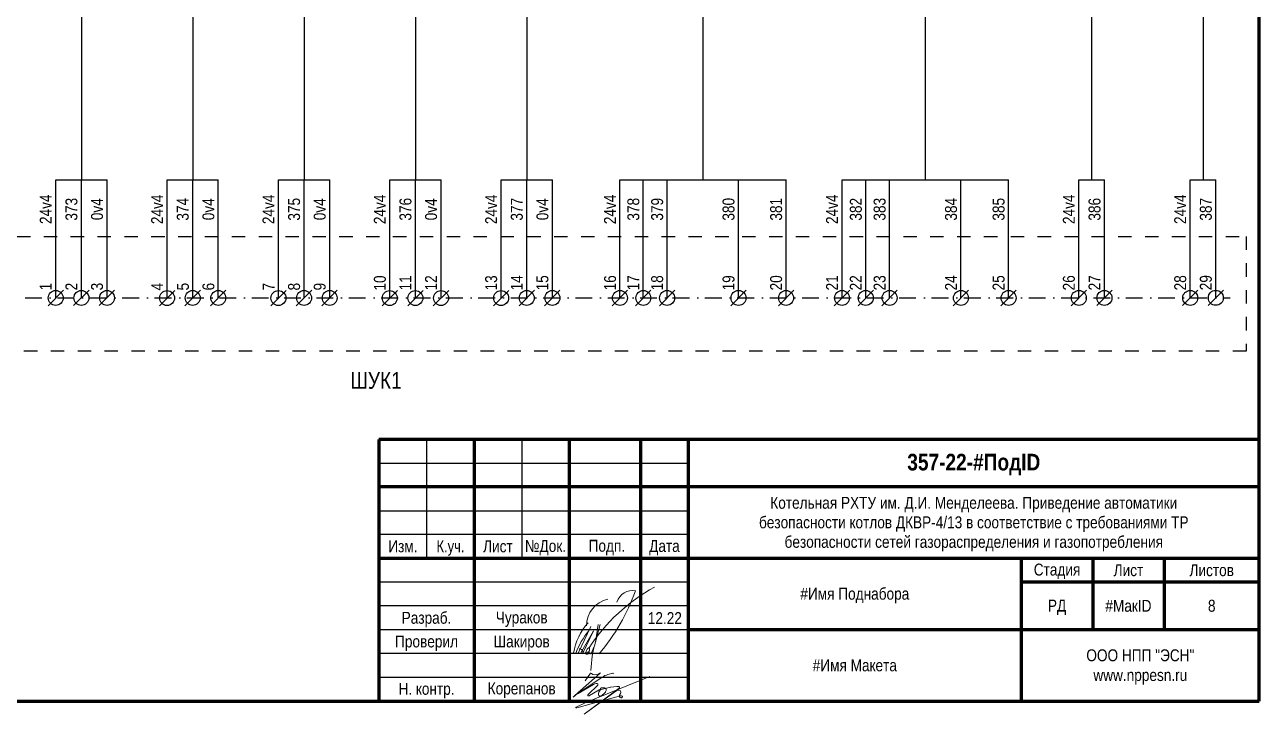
# Model space of a CAD drawing. Header units: millimetres. Extents: x -6000 to 26000, y -6000 to 26000.
# Drawn here: x 155.6 to 415, y -2856.8 to -2711.9 of the extents above; entities that cross this region are included whole.
import ezdxf

# ---------------------------------------------------------------- set-up
doc = ezdxf.new("R2010")
doc.units = ezdxf.units.MM
doc.header["$MEASUREMENT"] = 0
doc.linetypes.add('Штриховая', pattern=[5.644444, 2.822222, -2.822222])
doc.linetypes.add('Штрихпунктирная', pattern=[6.702778, 3.527778, -1.763889, 0, -1.411111])
for name, color, linetype, lineweight in [('0_Ном._пера__1', 7, 'Continuous', 15), ('0_Ном._пера__21', 7, 'Continuous', 30), ('0_Ном._пера__246', 7, 'Continuous', 100), ('2D - Общий_Ном._пера__21', 7, 'Continuous', 30), ('Аннотация - Текст_Ном._пера__1', 7, 'Continuous', 15)]:
    doc.layers.add(name, color=color, linetype=linetype, lineweight=lineweight)
doc.layers.add('0_Ном._пера__9', color=7, linetype='Continuous', lineweight=15, true_color=0x3dad99)
doc.styles.add('СГЕНЕРИР_СТИЛЬ_1', font='')
doc.styles.add('СГЕНЕРИР_СТИЛЬ_4', font='')
doc.styles.get('СГЕНЕРИР_СТИЛЬ_1').set_extended_font_data('Arial Narrow')
doc.styles.get('СГЕНЕРИР_СТИЛЬ_4').set_extended_font_data('Arial Narrow', bold=True)

msp = doc.modelspace()

# ---------------------------------------------------------------- linework, layer by layer
at = {"layer": '0_Ном._пера__21', "color": 7, "linetype": 'Continuous', "lineweight": 30}
for p, q in [((415, -2799.02), (230, -2799.02)), ((230, -2799.02), (230, -2854.02)), ((240, -2799.02), (240, -2824.02)), ((250, -2799.02), (250, -2854.02)), ((260, -2799.02), (260, -2824.02)), ((270, -2799.02), (270, -2854.02)), ((285, -2799.02), (285, -2854.02)), ((295, -2799.02), (295, -2854.02)), ((230, -2804.02), (295, -2804.02)), ((415, -2809.02), (230, -2809.02)), ((230, -2814.02), (295, -2814.02)), ((295, -2819.02), (230, -2819.02)), ((415, -2824.02), (230, -2824.02)), ((365, -2854.02), (365, -2824.02)), ((380, -2824.02), (380, -2839.02)), ((395, -2824.02), (395, -2839.02)), ((295, -2829.02), (230, -2829.02)), ((415, -2829.02), (365, -2829.02)), ((295, -2834.02), (230, -2834.02)), ((295, -2839.02), (230, -2839.02)), ((415, -2839.02), (295, -2839.02)), ((295, -2844.02), (230, -2844.02)), ((295, -2849.02), (230, -2849.02))]:
    msp.add_line(p, q, dxfattribs=at)
at = {"layer": '0_Ном._пера__246', "color": 7, "linetype": 'Continuous', "lineweight": 100}
for p, q in [((415, -2799.02), (230, -2799.02)), ((230, -2799.02), (230, -2854.02)), ((250, -2799.02), (250, -2854.02)), ((270, -2799.02), (270, -2854.02)), ((285, -2799.02), (285, -2854.02)), ((295, -2799.02), (295, -2854.02)), ((415, -2809.02), (230, -2809.02)), ((415, -2824.02), (230, -2824.02)), ((365, -2854.02), (365, -2824.02)), ((380, -2824.02), (380, -2839.02)), ((395, -2824.02), (395, -2839.02)), ((415, -2829.02), (365, -2829.02)), ((415, -2839.02), (295, -2839.02))]:
    msp.add_line(p, q, dxfattribs=at)
at = {"layer": '0_Ном._пера__246', "color": 7, "linetype": 'Continuous', "lineweight": 100, "flags": 128}
msp.add_lwpolyline([(415, -2854.02), (415, -2567.02), (20, -2567.02), (20, -2854.02)], close=True, dxfattribs=at)
at = {"layer": '0_Ном._пера__9', "color": 135, "linetype": 'Continuous', "lineweight": 15, "true_color": 0x3dad99}
for p, q in [((275.49, -2841.66), (276.47, -2837.9)), ((275.49, -2841.66), (276.07, -2837.92)), ((274.54, -2838.36), (271.86, -2843.91)), ((272.35, -2844.01), (275.1, -2839.22)), ((275.1, -2839.22), (272.84, -2843.91)), ((274.27, -2843.08), (274.13, -2844.12)), ((274.53, -2844.17), (275.27, -2842.43)), ((273.33, -2844.01), (273.51, -2843.69))]:
    msp.add_line(p, q, dxfattribs=at)
at = {"layer": '0_Ном._пера__9', "color": 135, "linetype": 'Continuous', "lineweight": 15, "true_color": 0x3dad99, "flags": 128}
for points in [[(273.37, -2849.78), (274.48, -2848.15, -0.414214), (274.51, -2848.14), (274.64, -2848.23, 0.267949), (275.98, -2848.33), (276.48, -2848.09, -0.775573), (276.51, -2848.12), (271.17, -2852.87), (270.81, -2853.21), (270.95, -2853.07, 0.030067), (271.39, -2852.7), (276.91, -2849.01, -0.091908), (278.11, -2848.43), (279.12, -2848.16, -0.933541), (279.19, -2848.28)], [(271.87, -2852.39), (275.11, -2850.55, -0.08719), (275.64, -2850.32), (275.75, -2850.29, -0.702393), (275.98, -2850.63), (273.94, -2852.65, 0.136086), (273.9, -2852.76, 0.443716), (274.02, -2852.9), (274.18, -2852.9, 0.161222), (274.25, -2852.87), (276.29, -2851.67, -0.026522), (276.38, -2851.61, -0.768791), (276.46, -2851.68), (276.23, -2852.12, 0.105043), (276.11, -2852.54, 0.43472), (276.54, -2853, 0.16132), (276.66, -2852.96), (277.28, -2852.5, 0.102211), (277.56, -2852.18), (277.58, -2852.14, -0.023478), (277.62, -2852.08, 0.197304), (277.75, -2851.53, 0.161257), (277.69, -2851.41, 0.094433), (277.46, -2851.26), (277.44, -2851.25, 0.083774), (277.2, -2851.2, 0.05387), (276.8, -2851.22, 0.985858), (276.69, -2851.54), (278.65, -2851.1, -0.027151), (278.73, -2851.09), (280.02, -2850.94, -0.046388), (280.15, -2850.94), (280.38, -2850.96, -0.65616), (280.5, -2851.31), (273.14, -2856.79), (279.32, -2852.29), (280.16, -2851.73), (280.27, -2851.72, -0.038414), (280.38, -2851.71), (280.48, -2851.71), (280.5, -2851.71, -0.402341), (280.8, -2852.32, 0.020676), (280.78, -2852.38), (280.55, -2852.75, 0.467701), (280.83, -2853.36, 0.131652), (281.07, -2853.28, 0.726247), (280.97, -2852.9), (280.88, -2852.89, 0.115506), (280.74, -2852.9), (274.6, -2854.61), (271.6, -2855.44), (271.48, -2855.43, -0.747293), (271.44, -2855.28), (273.5, -2854.3), (286.93, -2848.83)]]:
    msp.add_lwpolyline(points, format="xyb", dxfattribs=at)
at = {"layer": '0_Ном._пера__9', "color": 135, "linetype": 'Continuous', "lineweight": 15, "true_color": 0x3dad99}
for centre, radius, start, end in [((306.41, -2863.85), 38.51, 118.6981, 146.8966), ((279.27, -2838.16), 5.66, 101.6434, 180.3746), ((243.78, -2816.51), 42.61, 319.6537, 340.3805), ((283.34, -2834.3), 3.52, 80.6082, 161.7985), ((283.79, -2846.25), 13.12, 138.6736, 169.7126), ((286.05, -2849.26), 15.59, 139.9163, 160.3208), ((272.19, -2843.71), 0.668, 353.3227, 96.6773), ((296.11, -2847.9), 21.55, 163.167, 179.0964), ((273.35, -2843.41), 0.661, 268.7016, 341.1724)]:
    msp.add_arc(centre, radius, start, end, dxfattribs=at)
msp.add_ellipse((273.9, -2843.48), major_axis=(0.248, 0.662), ratio=0.421875, dxfattribs=at)
at = {"layer": '2D - Общий_Ном._пера__21', "color": 7, "linetype": 'Continuous', "lineweight": 30}
for p, q in [((167.47, -2678.8), (167.47, -2744.48)), ((190.87, -2678.8), (190.87, -2744.48)), ((214.27, -2678.8), (214.27, -2744.48)), ((237.67, -2678.8), (237.67, -2744.48)), ((261.06, -2678.8), (261.06, -2744.48)), ((298.06, -2678.8), (298.06, -2744.48)), ((344.81, -2678.8), (344.81, -2744.48)), ((379.77, -2678.8), (379.77, -2744.48)), ((403.17, -2678.8), (403.17, -2744.48)), ((162.09, -2769.31), (162.09, -2744.48)), ((162.09, -2744.48), (172.86, -2744.48)), ((167.47, -2769.3), (167.47, -2744.48)), ((172.86, -2769.3), (172.86, -2744.48)), ((185.49, -2769.33), (185.49, -2744.48)), ((185.49, -2744.48), (196.25, -2744.48)), ((190.87, -2769.31), (190.87, -2744.48)), ((196.25, -2769.31), (196.25, -2744.48)), ((208.89, -2769.33), (208.89, -2744.48)), ((208.89, -2744.48), (219.65, -2744.48)), ((214.27, -2769.31), (214.27, -2744.48)), ((219.65, -2769.31), (219.65, -2744.48)), ((232.28, -2769.34), (232.28, -2744.48)), ((232.28, -2744.48), (243.05, -2744.48)), ((237.67, -2769.33), (237.67, -2744.48)), ((243.05, -2769.33), (243.05, -2744.48)), ((255.68, -2769.33), (255.68, -2744.48)), ((255.68, -2744.48), (266.45, -2744.48)), ((261.06, -2769.31), (261.06, -2744.48)), ((266.45, -2769.31), (266.45, -2744.48)), ((280.65, -2769.31), (280.65, -2744.48)), ((280.65, -2744.48), (315.56, -2744.48)), ((285.56, -2769.31), (285.56, -2744.48)), ((290.56, -2769.31), (290.56, -2744.48)), ((305.56, -2769.31), (305.56, -2744.48)), ((315.56, -2769.31), (315.56, -2744.48)), ((327.31, -2769.31), (327.31, -2744.48)), ((327.31, -2744.48), (362.31, -2744.48)), ((332.31, -2769.31), (332.31, -2744.48)), ((337.31, -2769.31), (337.31, -2744.48)), ((352.31, -2769.31), (352.31, -2744.48)), ((362.31, -2769.31), (362.31, -2744.48)), ((377.08, -2769.31), (377.08, -2744.48)), ((377.08, -2744.48), (382.46, -2744.48)), ((382.46, -2769.3), (382.46, -2744.48)), ((400.48, -2769.3), (400.48, -2744.48)), ((400.48, -2744.48), (405.86, -2744.48)), ((405.86, -2769.29), (405.86, -2744.48)), ((160.47, -2770.94), (163.7, -2767.71)), ((165.85, -2770.93), (169.08, -2767.69)), ((171.23, -2770.93), (174.46, -2767.69)), ((183.86, -2770.95), (187.1, -2767.72)), ((189.24, -2770.94), (192.48, -2767.71)), ((194.63, -2770.94), (197.86, -2767.71)), ((207.26, -2770.95), (210.49, -2767.72)), ((212.64, -2770.94), (215.88, -2767.71)), ((218.02, -2770.94), (221.26, -2767.71)), ((230.66, -2770.97), (233.89, -2767.73)), ((236.04, -2770.95), (239.27, -2767.72)), ((241.42, -2770.95), (244.66, -2767.72)), ((254.05, -2770.95), (257.29, -2767.72)), ((259.44, -2770.94), (262.67, -2767.71)), ((264.82, -2770.94), (268.05, -2767.71)), ((279.03, -2770.94), (282.26, -2767.71)), ((283.93, -2770.94), (287.17, -2767.71)), ((288.93, -2770.94), (292.17, -2767.71)), ((303.93, -2770.94), (307.17, -2767.71)), ((313.93, -2770.94), (317.17, -2767.71)), ((325.68, -2770.94), (328.92, -2767.71)), ((330.68, -2770.94), (333.92, -2767.71)), ((335.68, -2770.94), (338.92, -2767.71)), ((350.68, -2770.94), (353.92, -2767.71)), ((360.68, -2770.94), (363.92, -2767.71)), ((375.45, -2770.94), (378.69, -2767.71)), ((380.84, -2770.93), (384.07, -2767.69)), ((398.85, -2770.93), (402.09, -2767.69)), ((404.23, -2770.91), (407.47, -2767.68))]:
    msp.add_line(p, q, dxfattribs=at)
at = {"layer": '2D - Общий_Ном._пера__21', "color": 7, "linetype": 'Штриховая', "lineweight": 30}
for p, q in [((24.11, -2756.38), (412.23, -2756.38)), ((412.23, -2756.38), (412.23, -2780.52)), ((412.23, -2780.52), (24.11, -2780.52))]:
    msp.add_line(p, q, dxfattribs=at)
at = {"layer": '2D - Общий_Ном._пера__21', "color": 7, "linetype": 'Штрихпунктирная', "lineweight": 30}
msp.add_line((155.65, -2769.31), (408.87, -2769.31), dxfattribs=at)
at = {"layer": '2D - Общий_Ном._пера__21', "color": 7, "linetype": 'Continuous', "lineweight": 30}
for centre in [(162.09, -2769.31), (167.47, -2769.3), (172.86, -2769.3), (185.49, -2769.33), (190.87, -2769.31), (196.25, -2769.31), (208.89, -2769.33), (214.27, -2769.31), (219.65, -2769.31), (232.28, -2769.34), (237.67, -2769.33), (243.05, -2769.33), (255.68, -2769.33), (261.06, -2769.31), (266.45, -2769.31), (280.65, -2769.31), (285.56, -2769.31), (290.56, -2769.31), (305.56, -2769.31), (315.56, -2769.31), (327.31, -2769.31), (332.31, -2769.31), (337.31, -2769.31), (352.31, -2769.31), (362.31, -2769.31), (377.08, -2769.31), (382.46, -2769.3), (400.48, -2769.3), (405.86, -2769.29)]:
    msp.add_circle(centre, 1.57, dxfattribs=at)

# ---------------------------------------------------------------- texts
at = {"layer": '0_Ном._пера__1', "color": 7, "linetype": 'Continuous', "lineweight": 15, "attachment_point": 5}
for s, insert, char_height, style in [('\\A1;{\\pqc;\\fArial Narrow|b1|i0|c204|p34;357-22\\fArial Narrow|b1|i0|c204|p34;-\\fArial Narrow|b1|i0|c204|p34;#ПодID}', (355, -2804.31), 3.5, 'СГЕНЕРИР_СТИЛЬ_4'), ('\\A1;{\\pqc;\\fArial Narrow|b0|i0|c204|p34;Изм.}', (235.04, -2821.51), 2.5, 'СГЕНЕРИР_СТИЛЬ_1'), ('\\A1;{\\W0.950000x;\\pqc;\\fArial Narrow|b0|i0|c204|p34;К.уч.}', (245.04, -2821.85), 2.5, 'СГЕНЕРИР_СТИЛЬ_1'), ('\\A1;{\\pqc;\\fArial Narrow|b0|i0|c204|p34;Лист}', (255, -2821.51), 2.5, 'СГЕНЕРИР_СТИЛЬ_1'), ('\\A1;{\\pqc;\\fArial Narrow|b0|i0|c204|p34;№Док.}', (265, -2821.78), 2.5, 'СГЕНЕРИР_СТИЛЬ_1'), ('\\A1;{\\pqc;\\fArial Narrow|b0|i0|c204|p34; Подп.}', (277.5, -2821.74), 2.5, 'СГЕНЕРИР_СТИЛЬ_1'), ('\\A1;{\\pqc;\\fArial Narrow|b0|i0|c204|p34;Дата}', (290, -2821.78), 2.5, 'СГЕНЕРИР_СТИЛЬ_1'), ('\\A1;{\\pqc;\\fArial Narrow|b0|i0|c204|p34;Стадия}', (372.5, -2826.74), 2.5, 'СГЕНЕРИР_СТИЛЬ_1'), ('\\A1;{\\pqc;\\fArial Narrow|b0|i0|c204|p34;Лист}', (387.5, -2826.53), 2.5, 'СГЕНЕРИР_СТИЛЬ_1'), ('\\A1;{\\pqc;\\fArial Narrow|b0|i0|c204|p34;Листов}', (405, -2826.53), 2.5, 'СГЕНЕРИР_СТИЛЬ_1'), ('\\A1;{\\pqc;\\fArial Narrow|b0|i0|c204|p34;#Имя Поднабора}', (330, -2831.83), 2.5, 'СГЕНЕРИР_СТИЛЬ_1'), ('\\A1;{\\pqc;\\fArial Narrow|b0|i0|c204|p34;РД}', (372.5, -2834.3), 2.5, 'СГЕНЕРИР_СТИЛЬ_1'), ('\\A1;{\\pqc;\\fArial Narrow|b0|i0|c204|p34;#МакID}', (387.5, -2834.01), 2.5, 'СГЕНЕРИР_СТИЛЬ_1'), ('\\A1;{\\pqc;\\fArial Narrow|b0|i0|c204|p34;#Имя Макета}', (330, -2846.51), 2.5, 'СГЕНЕРИР_СТИЛЬ_1')]:
    msp.add_mtext(s, dxfattribs=dict(at, insert=insert, char_height=char_height, style=style))
at = {"layer": '0_Ном._пера__1', "color": 7, "linetype": 'Continuous', "lineweight": 15, "insert": (355, -2816.83), "char_height": 2.5, "width": 102.1134, "attachment_point": 5, "line_spacing_factor": 0.984993, "style": 'СГЕНЕРИР_СТИЛЬ_1'}
msp.add_mtext('\\A1;{\\pqc;\\fArial Narrow|b0|i0|c204|p34;Котельная РХТУ им. Д.И. Менделеева. Приведение автоматики безопасности котлов ДКВР-4/13 в соответствие с требованиями ТР безопасности сетей газораспределения и газопотребления}', dxfattribs=at)
at = {"layer": '0_Ном._пера__1', "color": 7, "linetype": 'Continuous', "lineweight": 15, "insert": (390, -2846.84), "char_height": 2.5, "attachment_point": 5, "line_spacing_factor": 0.996855, "style": 'СГЕНЕРИР_СТИЛЬ_1'}
msp.add_mtext('\\A1;{\\pqc;\\fArial Narrow|b0|i0|c204|p34;ООО НПП "ЭСН"\\P\\pqc;\\fArial Narrow|b0|i0|c204|p34;www.nppesn.ru}', dxfattribs=at)
at = {"layer": 'Аннотация - Текст_Ном._пера__1', "color": 7, "linetype": 'Continuous', "lineweight": 15, "char_height": 2.5, "attachment_point": 2, "rotation": 90, "style": 'СГЕНЕРИР_СТИЛЬ_1'}
for s, insert in [('\\A1;{\\pqc;\\fArial Narrow|b0|i0|c204|p34;24v\\fArial Narrow|b0|i0|c204|p34;4}', (158.74, -2750.68)), ('\\A1;{\\pqc;\\fArial Narrow|b0|i0|c204|p34;3\\fArial Narrow|b0|i0|c204|p34;73}', (164.13, -2750.68)), ('\\A1;{\\pqc;\\fArial Narrow|b0|i0|c204|p34;0v\\fArial Narrow|b0|i0|c204|p34;4}', (169.51, -2750.67)), ('\\A1;{\\pqc;\\fArial Narrow|b0|i0|c204|p34;24v\\fArial Narrow|b0|i0|c204|p34;4}', (182.14, -2750.7)), ('\\A1;{\\pqc;\\fArial Narrow|b0|i0|c204|p34;3\\fArial Narrow|b0|i0|c204|p34;74}', (187.52, -2750.68)), ('\\A1;{\\pqc;\\fArial Narrow|b0|i0|c204|p34;0v\\fArial Narrow|b0|i0|c204|p34;4}', (192.91, -2750.68)), ('\\A1;{\\pqc;\\fArial Narrow|b0|i0|c204|p34;24v\\fArial Narrow|b0|i0|c204|p34;4}', (205.54, -2750.7)), ('\\A1;{\\pqc;\\fArial Narrow|b0|i0|c204|p34;3\\fArial Narrow|b0|i0|c204|p34;75}', (210.92, -2750.68)), ('\\A1;{\\pqc;\\fArial Narrow|b0|i0|c204|p34;0v\\fArial Narrow|b0|i0|c204|p34;4}', (216.3, -2750.68)), ('\\A1;{\\pqc;\\fArial Narrow|b0|i0|c204|p34;24v\\fArial Narrow|b0|i0|c204|p34;4}', (228.94, -2750.71)), ('\\A1;{\\pqc;\\fArial Narrow|b0|i0|c204|p34;3\\fArial Narrow|b0|i0|c204|p34;76}', (234.32, -2750.68)), ('\\A1;{\\pqc;\\fArial Narrow|b0|i0|c204|p34;0v\\fArial Narrow|b0|i0|c204|p34;4}', (239.7, -2750.7)), ('\\A1;{\\pqc;\\fArial Narrow|b0|i0|c204|p34;24v\\fArial Narrow|b0|i0|c204|p34;4}', (252.33, -2750.7)), ('\\A1;{\\pqc;\\fArial Narrow|b0|i0|c204|p34;3\\fArial Narrow|b0|i0|c204|p34;77}', (257.72, -2750.68)), ('\\A1;{\\pqc;\\fArial Narrow|b0|i0|c204|p34;0v\\fArial Narrow|b0|i0|c204|p34;4}', (263.1, -2750.68)), ('\\A1;{\\pqc;\\fArial Narrow|b0|i0|c204|p34;24v\\fArial Narrow|b0|i0|c204|p34;4}', (277.31, -2750.71)), ('\\A1;{\\pqc;\\fArial Narrow|b0|i0|c204|p34;3\\fArial Narrow|b0|i0|c204|p34;78}', (282.21, -2750.68)), ('\\A1;{\\pqc;\\fArial Narrow|b0|i0|c204|p34;3\\fArial Narrow|b0|i0|c204|p34;79}', (287.21, -2750.68)), ('\\A1;{\\pqc;\\fArial Narrow|b0|i0|c204|p34;3\\fArial Narrow|b0|i0|c204|p34;80}', (302.21, -2750.68)), ('\\A1;{\\pqc;\\fArial Narrow|b0|i0|c204|p34;38\\fArial Narrow|b0|i0|c204|p34;1}', (312.21, -2750.68)), ('\\A1;{\\pqc;\\fArial Narrow|b0|i0|c204|p34;24\\fArial Narrow|b0|i0|c204|p34;v4}', (323.96, -2750.68)), ('\\A1;{\\pqc;\\fArial Narrow|b0|i0|c204|p34;3\\fArial Narrow|b0|i0|c204|p34;82}', (328.96, -2750.68)), ('\\A1;{\\pqc;\\fArial Narrow|b0|i0|c204|p34;3\\fArial Narrow|b0|i0|c204|p34;83}', (333.96, -2750.68)), ('\\A1;{\\pqc;\\fArial Narrow|b0|i0|c204|p34;3\\fArial Narrow|b0|i0|c204|p34;84}', (348.96, -2750.68)), ('\\A1;{\\pqc;\\fArial Narrow|b0|i0|c204|p34;3\\fArial Narrow|b0|i0|c204|p34;85}', (358.96, -2750.68)), ('\\A1;{\\pqc;\\fArial Narrow|b0|i0|c204|p34;24v\\fArial Narrow|b0|i0|c204|p34;4}', (373.73, -2750.68)), ('\\A1;{\\pqc;\\fArial Narrow|b0|i0|c204|p34;3\\fArial Narrow|b0|i0|c204|p34;86}', (379.12, -2750.68)), ('\\A1;{\\pqc;\\fArial Narrow|b0|i0|c204|p34;24v\\fArial Narrow|b0|i0|c204|p34;4}', (397.13, -2750.67)), ('\\A1;{\\pqc;\\fArial Narrow|b0|i0|c204|p34;3\\fArial Narrow|b0|i0|c204|p34;87}', (402.51, -2750.68)), ('\\A1;{\\pqc;\\fArial Narrow|b0|i0|c204|p34;1\\fArial Narrow|b0|i0|c204|p34;0}', (228.94, -2766.17)), ('\\A1;{\\pqc;\\fArial Narrow|b0|i0|c204|p34;11}', (234.32, -2766.15)), ('\\A1;{\\pqc;\\fArial Narrow|b0|i0|c204|p34;12}', (239.7, -2766.15)), ('\\A1;{\\pqc;\\fArial Narrow|b0|i0|c204|p34;1\\fArial Narrow|b0|i0|c204|p34;3}', (252.33, -2766.15)), ('\\A1;{\\pqc;\\fArial Narrow|b0|i0|c204|p34;14}', (257.72, -2766.14)), ('\\A1;{\\pqc;\\fArial Narrow|b0|i0|c204|p34;15}', (263.1, -2766.14)), ('\\A1;{\\pqc;\\fArial Narrow|b0|i0|c204|p34;16}', (277.31, -2766.14)), ('\\A1;{\\pqc;\\fArial Narrow|b0|i0|c204|p34;17}', (282.21, -2766.14)), ('\\A1;{\\pqc;\\fArial Narrow|b0|i0|c204|p34;18}', (287.21, -2766.14)), ('\\A1;{\\pqc;\\fArial Narrow|b0|i0|c204|p34;19}', (302.21, -2766.14)), ('\\A1;{\\pqc;\\fArial Narrow|b0|i0|c204|p34;20}', (312.21, -2766.14)), ('\\A1;{\\pqc;\\fArial Narrow|b0|i0|c204|p34;21}', (323.96, -2766.14)), ('\\A1;{\\pqc;\\fArial Narrow|b0|i0|c204|p34;2\\fArial Narrow|b0|i0|c204|p34;2}', (328.96, -2766.14)), ('\\A1;{\\pqc;\\fArial Narrow|b0|i0|c204|p34;2\\fArial Narrow|b0|i0|c204|p34;3}', (333.96, -2766.14)), ('\\A1;{\\pqc;\\fArial Narrow|b0|i0|c204|p34;2\\fArial Narrow|b0|i0|c204|p34;4}', (348.96, -2766.14)), ('\\A1;{\\pqc;\\fArial Narrow|b0|i0|c204|p34;2\\fArial Narrow|b0|i0|c204|p34;5}', (358.96, -2766.14)), ('\\A1;{\\pqc;\\fArial Narrow|b0|i0|c204|p34;26}', (373.73, -2766.14)), ('\\A1;{\\pqc;\\fArial Narrow|b0|i0|c204|p34;27}', (379.12, -2766.13)), ('\\A1;{\\pqc;\\fArial Narrow|b0|i0|c204|p34;2\\fArial Narrow|b0|i0|c204|p34;8}', (397.13, -2766.13)), ('\\A1;{\\pqc;\\fArial Narrow|b0|i0|c204|p34;29}', (402.51, -2766.11)), ('\\A1;{\\pqc;\\fArial Narrow|b0|i0|c204|p34;1}', (158.74, -2766.94)), ('\\A1;{\\pqc;\\fArial Narrow|b0|i0|c204|p34;2}', (164.13, -2766.93)), ('\\A1;{\\pqc;\\fArial Narrow|b0|i0|c204|p34;3}', (169.51, -2766.93)), ('\\A1;{\\pqc;\\fArial Narrow|b0|i0|c204|p34;4}', (182.15, -2766.95)), ('\\A1;{\\pqc;\\fArial Narrow|b0|i0|c204|p34;5}', (187.56, -2766.94)), ('\\A1;{\\pqc;\\fArial Narrow|b0|i0|c204|p34;6}', (192.91, -2766.94)), ('\\A1;{\\pqc;\\fArial Narrow|b0|i0|c204|p34;7}', (205.58, -2766.95)), ('\\A1;{\\pqc;\\fArial Narrow|b0|i0|c204|p34;8}', (210.92, -2766.94)), ('\\A1;{\\pqc;\\fArial Narrow|b0|i0|c204|p34;9}', (216.3, -2766.94))]:
    msp.add_mtext(s, dxfattribs=dict(at, insert=insert))
at = {"layer": 'Аннотация - Текст_Ном._пера__1', "color": 7, "linetype": 'Continuous', "lineweight": 15, "attachment_point": 2, "style": 'СГЕНЕРИР_СТИЛЬ_1'}
for s, insert, char_height in [('\\A1;{\\pqc;\\fArial Narrow|b0|i0|c204|p34;ШУК1}', (229.39, -2784.89), 3.5), ('\\A1;{\\pqc;\\fArial Narrow|b0|i0|c204|p34;8}', (405, -2832.73), 2.5), ('\\A1;{\\pqc;\\fArial Narrow|b0|i0|c204|p34;Разраб.}', (240, -2835.26), 2.5), ('\\A1;{\\pqc;\\fArial Narrow|b0|i0|c204|p34;Чураков}', (260, -2835.19), 2.5), ('\\A1;{\\pqc;\\fArial Narrow|b0|i0|c204|p34;12.22}', (290.08, -2835.32), 2.5), ('\\A1;{\\pqc;\\fArial Narrow|b0|i0|c204|p34;Проверил}', (240, -2840.23), 2.5), ('\\A1;{\\pqc;\\fArial Narrow|b0|i0|c204|p34;Шакиров}', (260, -2840.23), 2.5), ('\\A1;{\\pqc;\\fArial Narrow|b0|i0|c204|p34;Н. контр.}', (240, -2850.18), 2.5), ('\\A1;{\\pqc;\\fArial Narrow|b0|i0|c204|p34;Корепанов}', (260, -2850.1), 2.5)]:
    msp.add_mtext(s, dxfattribs=dict(at, insert=insert, char_height=char_height))

doc.saveas('drawing.dxf')
